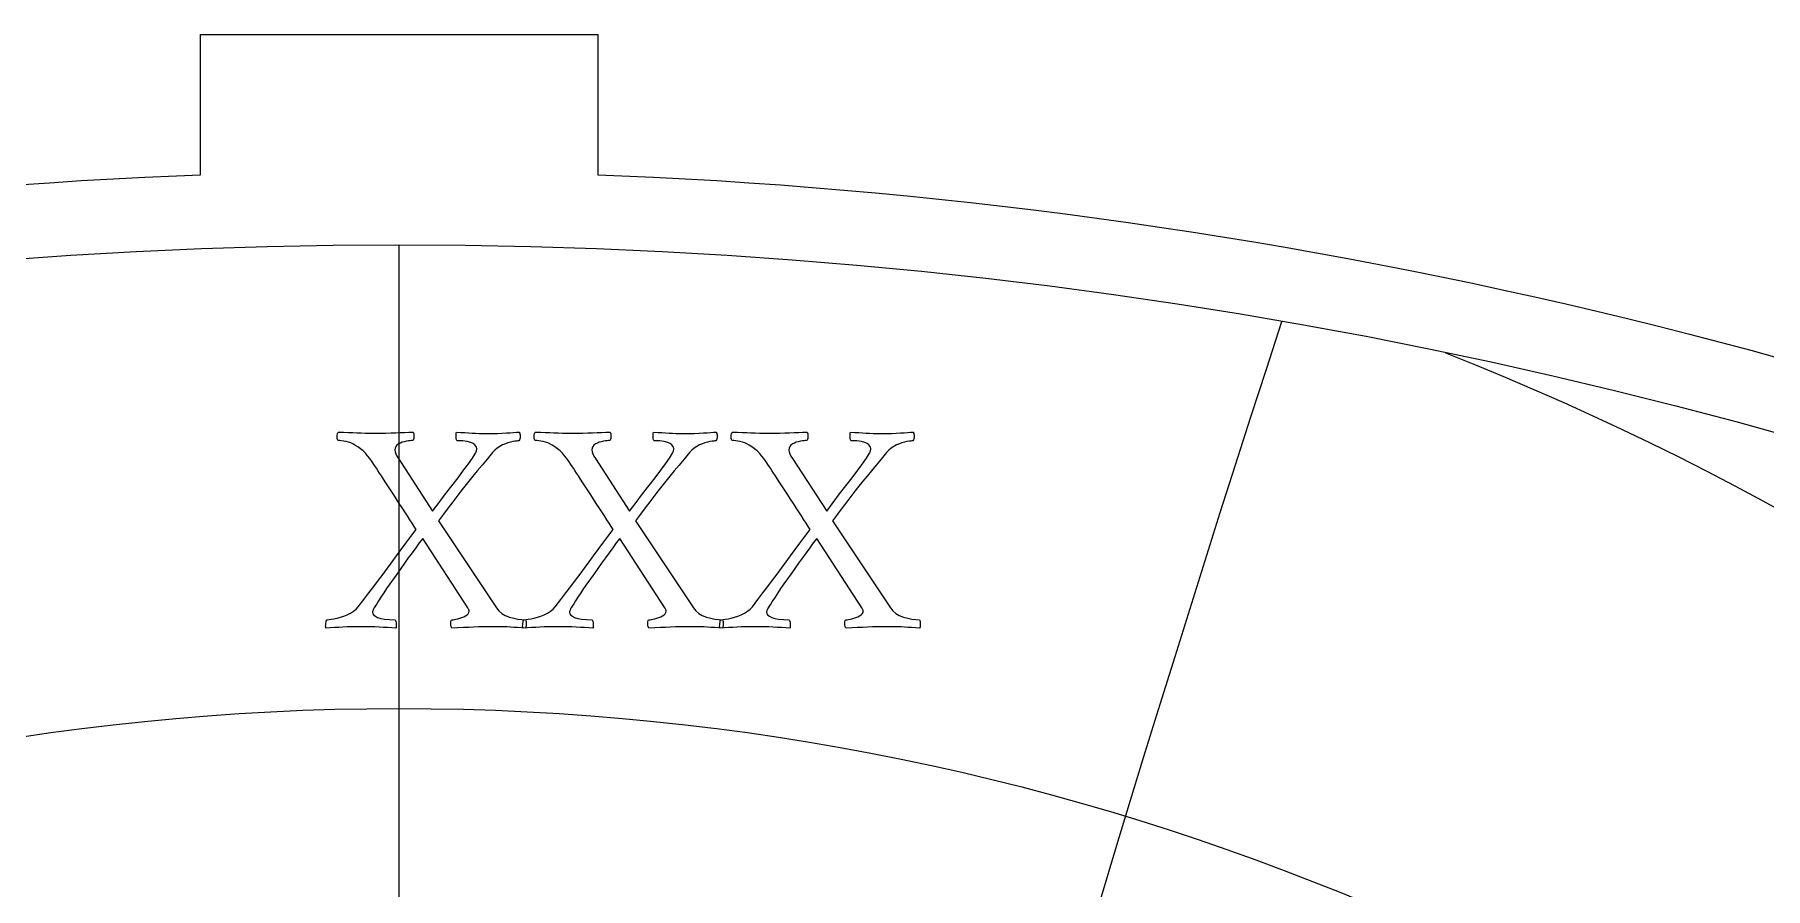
# Model space of a CAD drawing. Header units: millimetres. Extents: x -69 to 69, y -69 to 71.
# Drawn here: x -4.88 to 18.29, y 59.79 to 71.21 of the extents above; entities that cross this region are included whole.
import ezdxf

# ---------------------------------------------------------------- set-up
doc = ezdxf.new("R2010")
doc.units = ezdxf.units.MM
for name, color, linetype in [('CUT_OUTER', 1, 'Continuous'), ('ENGRAVE', 7, 'Continuous'), ('ENGRAVE_FINE', 8, 'Continuous'), ('TEXT', 5, 'Continuous')]:
    doc.layers.add(name, color=color, linetype=linetype)

msp = doc.modelspace()

# ---------------------------------------------------------------- linework, layer by layer
at = {"layer": 'CUT_OUTER'}
msp.add_lwpolyline([(-5.1046, 69.202), (-4.6799, 69.232), (-4.255, 69.2594), (-3.83, 69.2842), (-3.4048, 69.3064), (-2.9795, 69.326), (-2.66, 69.3388), (-2.66, 71.214), (2.66, 71.214), (2.66, 69.3388), (2.9795, 69.326), (3.4048, 69.3064), (3.83, 69.2842), (4.255, 69.2594), (4.6799, 69.232), (5.1046, 69.202), (5.5292, 69.1694), (5.9535, 69.1341), (6.3776, 69.0963), (6.8014, 69.0559), (7.225, 69.0128), (7.6483, 68.9672), (8.0713, 68.919), (8.4941, 68.8682), (8.9165, 68.8147), (9.3386, 68.7587), (9.7603, 68.7001), (10.1816, 68.639), (10.6026, 68.5752), (11.0232, 68.5088), (11.4433, 68.4399), (11.863, 68.3684), (12.2823, 68.2943), (12.7011, 68.2177), (13.1195, 68.1385), (13.5373, 68.0567), (13.9547, 67.9723), (14.3715, 67.8854), (14.7877, 67.796), (15.2034, 67.704), (15.6186, 67.6094), (16.0331, 67.5123), (16.4471, 67.4127), (16.8604, 67.3105), (17.2731, 67.2057), (17.6851, 67.0985), (18.0965, 66.9887), (18.5072, 66.8764)], dxfattribs=at)
at = {"layer": 'ENGRAVE'}
msp.add_lwpolyline([(0, -68.4), (0, 68.4)], dxfattribs=at)
for centre, radius in [((0, 0), 68.4), ((0, 28.8432), 33.3517)]:
    msp.add_circle(centre, radius, dxfattribs=at)
msp.add_arc((0, 31.3587), 38.2501, 111.49393, 68.50607, dxfattribs=at)
at = {"layer": 'ENGRAVE_FINE'}
for centre, radius, start, end in [((-339.0394, -39.6126), 344.2696, 3.796918, 18.104908), ((-339.0394, -39.6126), 344.2696, 3.796918, 18.104908), ((339.0394, -39.6126), 344.2696, 161.895092, 176.203082), ((339.0394, -39.6126), 344.2696, 161.895092, 176.203082), ((-164.2491, -39.6126), 174.7903, 7.643853, 36.432876), ((-164.2491, -39.6126), 174.7903, 7.643853, 36.432876), ((164.2491, -39.6126), 174.7903, 143.567124, 172.356147), ((164.2491, -39.6126), 174.7903, 143.567124, 172.356147)]:
    msp.add_arc(centre, radius, start, end, dxfattribs=at)
at = {"layer": 'TEXT'}
for points in [[(-0.3155, 65.8787), (-0.2442, 65.8791), (-0.176, 65.8802), (-0.1107, 65.8821), (-0.0485, 65.8848), (0.0119, 65.8877), (0.0718, 65.8903), (0.1312, 65.8927), (0.1901, 65.8949), (0.1937, 65.8848), (0.1962, 65.8706), (0.1977, 65.8524), (0.1982, 65.8301), (0.1972, 65.8089), (0.1942, 65.7937), (0.1891, 65.7846), (0.182, 65.7816), (0.1661, 65.781), (0.1466, 65.7791), (0.1236, 65.7759), (0.0971, 65.7715), (0.0693, 65.7654), (0.0425, 65.7573), (0.0167, 65.7472), (-0.0081, 65.7351), (-0.0293, 65.7203), (-0.0445, 65.7022), (-0.0536, 65.6809), (-0.0566, 65.6562), (-0.0536, 65.6322), (-0.0445, 65.6046), (-0.0293, 65.5735), (-0.0081, 65.5389), (0.449, 64.835), (0.537, 64.9526), (0.623, 65.0666), (0.7069, 65.1771), (0.7888, 65.284), (0.8641, 65.3834), (0.9284, 65.4711), (0.9815, 65.5472), (1.0234, 65.6117), (1.0289, 65.6218), (1.033, 65.6319), (1.0359, 65.642), (1.0376, 65.6522), (1.0385, 65.6613), (1.0391, 65.6683), (1.0395, 65.6734), (1.0396, 65.6764), (1.0366, 65.6911), (1.0275, 65.7068), (1.0123, 65.7235), (0.9911, 65.7412), (0.9595, 65.7571), (0.9132, 65.7685), (0.8523, 65.7753), (0.7767, 65.7776), (0.7712, 65.7822), (0.7671, 65.7922), (0.7642, 65.8075), (0.7625, 65.8281), (0.7621, 65.8497), (0.763, 65.8681), (0.7652, 65.8831), (0.7686, 65.8949), (0.8256, 65.8909), (0.8793, 65.8873), (0.9298, 65.8839), (0.9769, 65.8807), (1.0236, 65.8781), (1.0725, 65.8762), (1.1237, 65.875), (1.1771, 65.8746), (1.251, 65.8751), (1.3187, 65.8767), (1.3804, 65.8792), (1.436, 65.8827), (1.4863, 65.8865), (1.5321, 65.8898), (1.5733, 65.8926), (1.61, 65.8949), (1.6136, 65.8853), (1.6165, 65.8726), (1.6187, 65.8569), (1.6201, 65.8382), (1.6197, 65.8193), (1.6165, 65.8028), (1.6106, 65.7889), (1.6019, 65.7776), (1.5909, 65.7769), (1.5741, 65.775), (1.5514, 65.7719), (1.523, 65.7674), (1.4909, 65.7609), (1.4573, 65.7513), (1.4221, 65.7386), (1.3855, 65.7229), (1.3489, 65.7036), (1.3142, 65.68), (1.2812, 65.652), (1.25, 65.6198), (1.1775, 65.5318), (1.1099, 65.4499), (1.0471, 65.3741), (0.989, 65.3043), (0.9338, 65.2373), (0.8793, 65.1698), (0.8256, 65.1018), (0.7726, 65.0332), (0.7178, 64.9612), (0.6584, 64.8826), (0.5944, 64.7974), (0.5259, 64.7056), (1.3025, 63.5406), (1.3347, 63.5011), (1.3743, 63.4678), (1.4216, 63.4405), (1.4765, 63.4192), (1.5339, 63.4033), (1.5887, 63.3919), (1.6411, 63.3851), (1.6909, 63.3828), (1.6961, 63.373), (1.6995, 63.3596), (1.7011, 63.3426), (1.701, 63.3221), (1.6999, 63.3022), (1.6985, 63.2867), (1.6968, 63.2759), (1.6949, 63.2696), (1.6383, 63.2735), (1.5857, 63.2771), (1.5372, 63.2806), (1.4927, 63.2837), (1.4479, 63.2864), (1.3986, 63.2883), (1.3448, 63.2894), (1.2864, 63.2898), (1.2061, 63.2894), (1.1311, 63.2883), (1.0615, 63.2864), (0.9971, 63.2837), (0.9328, 63.2806), (0.8631, 63.2771), (0.7882, 63.2735), (0.7079, 63.2696), (0.7008, 63.2797), (0.6958, 63.2938), (0.6927, 63.312), (0.6917, 63.3343), (0.6927, 63.3555), (0.6958, 63.3707), (0.7008, 63.3798), (0.7079, 63.3828), (0.7219, 63.3836), (0.7398, 63.3859), (0.7614, 63.3896), (0.7868, 63.395), (0.8137, 63.4019), (0.8399, 63.4106), (0.8653, 63.4211), (0.8899, 63.4334), (0.9112, 63.4472), (0.9263, 63.4622), (0.9354, 63.4785), (0.9385, 63.4961), (0.9381, 63.5005), (0.937, 63.5057), (0.9351, 63.5116), (0.9324, 63.5183), (0.9292, 63.525), (0.9258, 63.531), (0.9222, 63.5362), (0.9183, 63.5406), (0.3155, 64.471), (0.2701, 64.4107), (0.223, 64.3471), (0.1741, 64.2802), (0.1234, 64.2101), (0.0722, 64.1386), (0.0217, 64.068), (-0.0279, 63.9981), (-0.0769, 63.9289), (-0.1236, 63.8622), (-0.1669, 63.7995), (-0.2066, 63.7408), (-0.2427, 63.6862), (-0.2743, 63.6377), (-0.3004, 63.5972), (-0.3208, 63.5649), (-0.3357, 63.5406), (-0.338, 63.536), (-0.3408, 63.5305), (-0.3441, 63.5239), (-0.3479, 63.5163), (-0.3514, 63.508), (-0.354, 63.4991), (-0.3555, 63.4898), (-0.356, 63.4799), (-0.3517, 63.4621), (-0.3388, 63.445), (-0.3173, 63.4287), (-0.2872, 63.4132), (-0.2468, 63.3999), (-0.1942, 63.3904), (-0.1294, 63.3847), (-0.0526, 63.3828), (-0.0472, 63.373), (-0.043, 63.3596), (-0.0401, 63.3426), (-0.0384, 63.3221), (-0.038, 63.3022), (-0.0389, 63.2867), (-0.0411, 63.2759), (-0.0445, 63.2696), (-0.0994, 63.2735), (-0.1547, 63.2771), (-0.2106, 63.2806), (-0.267, 63.2837), (-0.3234, 63.2864), (-0.3792, 63.2883), (-0.4346, 63.2894), (-0.4895, 63.2898), (-0.5635, 63.2894), (-0.6321, 63.2883), (-0.695, 63.2864), (-0.7524, 63.2837), (-0.8075, 63.2806), (-0.8636, 63.2771), (-0.9208, 63.2735), (-0.9789, 63.2696), (-0.9821, 63.2811), (-0.9835, 63.2953), (-0.9831, 63.3124), (-0.981, 63.3323), (-0.978, 63.3513), (-0.9754, 63.3661), (-0.973, 63.3766), (-0.9708, 63.3828), (-0.9586, 63.3837), (-0.938, 63.3864), (-0.909, 63.3908), (-0.8717, 63.397), (-0.8295, 63.4056), (-0.7858, 63.4172), (-0.7405, 63.4319), (-0.6937, 63.4496), (-0.6489, 63.4707), (-0.6093, 63.4956), (-0.575, 63.5243), (-0.5461, 63.5568), (-0.473, 63.6518), (-0.4035, 63.7428), (-0.3375, 63.8298), (-0.2751, 63.9127), (-0.2145, 63.9938), (-0.1542, 64.075), (-0.0942, 64.1566), (-0.0344, 64.2384), (0.0267, 64.3219), (0.0905, 64.4088), (0.1571, 64.4989), (0.2265, 64.5923), (0.2026, 64.6309), (0.1755, 64.6737), (0.145, 64.7209), (0.1112, 64.7723), (0.0756, 64.8266), (0.0394, 64.8821), (0.0028, 64.9388), (-0.0344, 64.9968), (-0.0713, 65.0545), (-0.1072, 65.1101), (-0.1421, 65.1637), (-0.176, 65.2153), (-0.2078, 65.2636), (-0.2366, 65.3073), (-0.2624, 65.3465), (-0.2852, 65.3811), (-0.3038, 65.4094), (-0.317, 65.4297), (-0.325, 65.4418), (-0.3277, 65.4459), (-0.3596, 65.4957), (-0.3909, 65.5399), (-0.4213, 65.5786), (-0.451, 65.6117), (-0.4818, 65.6413), (-0.5153, 65.6693), (-0.5515, 65.6959), (-0.5906, 65.7209), (-0.6178, 65.736), (-0.6467, 65.7487), (-0.6774, 65.7592), (-0.7099, 65.7674), (-0.7414, 65.7736), (-0.7691, 65.7781), (-0.793, 65.7807), (-0.8131, 65.7816), (-0.8202, 65.7846), (-0.8252, 65.7937), (-0.8282, 65.8089), (-0.8293, 65.8301), (-0.8282, 65.8524), (-0.8252, 65.8706), (-0.8202, 65.8848), (-0.8131, 65.8949), (-0.7429, 65.8927), (-0.6781, 65.8903), (-0.6185, 65.8877), (-0.5643, 65.8848), (-0.5101, 65.8821), (-0.4505, 65.8802), (-0.3857, 65.8791), (-0.3155, 65.8787)], [(2.3219, 65.8787), (2.3932, 65.8791), (2.4615, 65.8802), (2.5267, 65.8821), (2.5889, 65.8848), (2.6493, 65.8877), (2.7092, 65.8903), (2.7687, 65.8927), (2.8276, 65.8949), (2.8311, 65.8848), (2.8336, 65.8706), (2.8352, 65.8524), (2.8357, 65.8301), (2.8346, 65.8089), (2.8316, 65.7937), (2.8266, 65.7846), (2.8195, 65.7816), (2.8035, 65.781), (2.7841, 65.7791), (2.7611, 65.7759), (2.7345, 65.7715), (2.7067, 65.7654), (2.6799, 65.7573), (2.6541, 65.7472), (2.6294, 65.7351), (2.6081, 65.7203), (2.5929, 65.7022), (2.5838, 65.6809), (2.5808, 65.6562), (2.5838, 65.6322), (2.5929, 65.6046), (2.6081, 65.5735), (2.6294, 65.5389), (3.0865, 64.835), (3.1744, 64.9526), (3.2604, 65.0666), (3.3443, 65.1771), (3.4263, 65.284), (3.5016, 65.3834), (3.5658, 65.4711), (3.6189, 65.5472), (3.6609, 65.6117), (3.6663, 65.6218), (3.6705, 65.6319), (3.6734, 65.642), (3.675, 65.6522), (3.6759, 65.6613), (3.6765, 65.6683), (3.6769, 65.6734), (3.6771, 65.6764), (3.674, 65.6911), (3.6649, 65.7068), (3.6497, 65.7235), (3.6285, 65.7412), (3.5969, 65.7571), (3.5506, 65.7685), (3.4897, 65.7753), (3.4141, 65.7776), (3.4087, 65.7822), (3.4045, 65.7922), (3.4016, 65.8075), (3.4, 65.8281), (3.3996, 65.8497), (3.4005, 65.8681), (3.4026, 65.8831), (3.406, 65.8949), (3.463, 65.8909), (3.5168, 65.8873), (3.5672, 65.8839), (3.6144, 65.8807), (3.661, 65.8781), (3.7099, 65.8762), (3.7611, 65.875), (3.8146, 65.8746), (3.8884, 65.8751), (3.9562, 65.8767), (4.0179, 65.8792), (4.0735, 65.8827), (4.1238, 65.8865), (4.1696, 65.8898), (4.2108, 65.8926), (4.2474, 65.8949), (4.2511, 65.8853), (4.254, 65.8726), (4.2561, 65.8569), (4.2575, 65.8382), (4.2572, 65.8193), (4.254, 65.8028), (4.2481, 65.7889), (4.2393, 65.7776), (4.2283, 65.7769), (4.2115, 65.775), (4.1889, 65.7719), (4.1604, 65.7674), (4.1283, 65.7609), (4.0947, 65.7513), (4.0596, 65.7386), (4.0229, 65.7229), (3.9864, 65.7036), (3.9516, 65.68), (3.9186, 65.652), (3.8874, 65.6198), (3.815, 65.5318), (3.7473, 65.4499), (3.6845, 65.3741), (3.6265, 65.3043), (3.5712, 65.2373), (3.5168, 65.1698), (3.463, 65.1018), (3.4101, 65.0332), (3.3552, 64.9612), (3.2958, 64.8826), (3.2318, 64.7974), (3.1633, 64.7056), (3.94, 63.5406), (3.9721, 63.5011), (4.0118, 63.4678), (4.0591, 63.4405), (4.1139, 63.4192), (4.1713, 63.4033), (4.2262, 63.3919), (4.2785, 63.3851), (4.3283, 63.3828), (4.3335, 63.373), (4.3369, 63.3596), (4.3386, 63.3426), (4.3384, 63.3221), (4.3373, 63.3022), (4.3359, 63.2867), (4.3343, 63.2759), (4.3324, 63.2696), (4.2757, 63.2735), (4.2231, 63.2771), (4.1746, 63.2806), (4.1301, 63.2837), (4.0854, 63.2864), (4.0361, 63.2883), (3.9822, 63.2894), (3.9238, 63.2898), (3.8435, 63.2894), (3.7686, 63.2883), (3.6989, 63.2864), (3.6346, 63.2837), (3.5702, 63.2806), (3.5006, 63.2771), (3.4256, 63.2735), (3.3453, 63.2696), (3.3383, 63.2797), (3.3332, 63.2938), (3.3302, 63.312), (3.3292, 63.3343), (3.3302, 63.3555), (3.3332, 63.3707), (3.3383, 63.3798), (3.3453, 63.3828), (3.3594, 63.3836), (3.3772, 63.3859), (3.3988, 63.3896), (3.4242, 63.395), (3.4512, 63.4019), (3.4773, 63.4106), (3.5027, 63.4211), (3.5274, 63.4334), (3.5486, 63.4472), (3.5638, 63.4622), (3.5729, 63.4785), (3.5759, 63.4961), (3.5755, 63.5005), (3.5744, 63.5057), (3.5725, 63.5116), (3.5699, 63.5183), (3.5667, 63.525), (3.5633, 63.531), (3.5596, 63.5362), (3.5557, 63.5406), (2.953, 64.471), (2.9076, 64.4107), (2.8604, 64.3471), (2.8115, 64.2802), (2.7608, 64.2101), (2.7096, 64.1386), (2.6592, 64.068), (2.6095, 63.9981), (2.5606, 63.9289), (2.5138, 63.8622), (2.4706, 63.7995), (2.4309, 63.7408), (2.3947, 63.6862), (2.3631, 63.6377), (2.3371, 63.5972), (2.3166, 63.5649), (2.3017, 63.5406), (2.2994, 63.536), (2.2966, 63.5305), (2.2934, 63.5239), (2.2896, 63.5163), (2.286, 63.508), (2.2835, 63.4991), (2.282, 63.4898), (2.2815, 63.4799), (2.2858, 63.4621), (2.2987, 63.445), (2.3202, 63.4287), (2.3502, 63.4132), (2.3907, 63.3999), (2.4433, 63.3904), (2.508, 63.3847), (2.5849, 63.3828), (2.5903, 63.373), (2.5945, 63.3596), (2.5974, 63.3426), (2.599, 63.3221), (2.5994, 63.3022), (2.5985, 63.2867), (2.5964, 63.2759), (2.5929, 63.2696), (2.5381, 63.2735), (2.4827, 63.2771), (2.4268, 63.2806), (2.3705, 63.2837), (2.3141, 63.2864), (2.2582, 63.2883), (2.2028, 63.2894), (2.148, 63.2898), (2.0739, 63.2894), (2.0054, 63.2883), (1.9424, 63.2864), (1.885, 63.2837), (1.8299, 63.2806), (1.7738, 63.2771), (1.7167, 63.2735), (1.6585, 63.2696), (1.6554, 63.2811), (1.654, 63.2953), (1.6543, 63.3124), (1.6565, 63.3323), (1.6594, 63.3513), (1.6621, 63.3661), (1.6645, 63.3766), (1.6666, 63.3828), (1.6789, 63.3837), (1.6995, 63.3864), (1.7284, 63.3908), (1.7657, 63.397), (1.8079, 63.4056), (1.8517, 63.4172), (1.8969, 63.4319), (1.9437, 63.4496), (1.9886, 63.4707), (2.0281, 63.4956), (2.0624, 63.5243), (2.0913, 63.5568), (2.1644, 63.6518), (2.2339, 63.7428), (2.2999, 63.8298), (2.3624, 63.9127), (2.4229, 63.9938), (2.4832, 64.075), (2.5433, 64.1566), (2.6031, 64.2384), (2.6641, 64.3219), (2.728, 64.4088), (2.7946, 64.4989), (2.864, 64.5923), (2.8401, 64.6309), (2.8129, 64.6737), (2.7824, 64.7209), (2.7487, 64.7723), (2.713, 64.8266), (2.6769, 64.8821), (2.6402, 64.9388), (2.6031, 64.9968), (2.5661, 65.0545), (2.5302, 65.1101), (2.4954, 65.1637), (2.4615, 65.2153), (2.4296, 65.2636), (2.4008, 65.3073), (2.375, 65.3465), (2.3523, 65.3811), (2.3337, 65.4094), (2.3204, 65.4297), (2.3124, 65.4418), (2.3098, 65.4459), (2.2778, 65.4957), (2.2466, 65.5399), (2.2161, 65.5786), (2.1864, 65.6117), (2.1557, 65.6413), (2.1222, 65.6693), (2.0859, 65.6959), (2.0469, 65.7209), (2.0197, 65.736), (1.9907, 65.7487), (1.96, 65.7592), (1.9275, 65.7674), (1.896, 65.7736), (1.8684, 65.7781), (1.8445, 65.7807), (1.8244, 65.7816), (1.8173, 65.7846), (1.8122, 65.7937), (1.8092, 65.8089), (1.8082, 65.8301), (1.8092, 65.8524), (1.8122, 65.8706), (1.8173, 65.8848), (1.8244, 65.8949), (1.8945, 65.8927), (1.9594, 65.8903), (2.0189, 65.8877), (2.0731, 65.8848), (2.1274, 65.8821), (2.1869, 65.8802), (2.2518, 65.8791), (2.3219, 65.8787)], [(4.9594, 65.8787), (5.0307, 65.8791), (5.0989, 65.8802), (5.1642, 65.8821), (5.2263, 65.8848), (5.2868, 65.8877), (5.3467, 65.8903), (5.4061, 65.8927), (5.465, 65.8949), (5.4686, 65.8848), (5.4711, 65.8706), (5.4726, 65.8524), (5.4731, 65.8301), (5.4721, 65.8089), (5.4691, 65.7937), (5.464, 65.7846), (5.4569, 65.7816), (5.441, 65.781), (5.4215, 65.7791), (5.3985, 65.7759), (5.372, 65.7715), (5.3442, 65.7654), (5.3174, 65.7573), (5.2916, 65.7472), (5.2668, 65.7351), (5.2456, 65.7203), (5.2304, 65.7022), (5.2213, 65.6809), (5.2183, 65.6562), (5.2213, 65.6322), (5.2304, 65.6046), (5.2456, 65.5735), (5.2668, 65.5389), (5.7239, 64.835), (5.8119, 64.9526), (5.8978, 65.0666), (5.9818, 65.1771), (6.0637, 65.284), (6.139, 65.3834), (6.2033, 65.4711), (6.2563, 65.5472), (6.2983, 65.6117), (6.3038, 65.6218), (6.3079, 65.6319), (6.3108, 65.642), (6.3125, 65.6522), (6.3134, 65.6613), (6.314, 65.6683), (6.3144, 65.6734), (6.3145, 65.6764), (6.3115, 65.6911), (6.3024, 65.7068), (6.2872, 65.7235), (6.266, 65.7412), (6.2344, 65.7571), (6.1881, 65.7685), (6.1272, 65.7753), (6.0516, 65.7776), (6.0461, 65.7822), (6.042, 65.7922), (6.039, 65.8075), (6.0374, 65.8281), (6.037, 65.8497), (6.0379, 65.8681), (6.0401, 65.8831), (6.0435, 65.8949), (6.1005, 65.8909), (6.1542, 65.8873), (6.2046, 65.8839), (6.2518, 65.8807), (6.2984, 65.8781), (6.3474, 65.8762), (6.3986, 65.875), (6.452, 65.8746), (6.5259, 65.8751), (6.5936, 65.8767), (6.6553, 65.8792), (6.7109, 65.8827), (6.7612, 65.8865), (6.807, 65.8898), (6.8482, 65.8926), (6.8849, 65.8949), (6.8885, 65.8853), (6.8914, 65.8726), (6.8936, 65.8569), (6.895, 65.8382), (6.8946, 65.8193), (6.8914, 65.8028), (6.8855, 65.7889), (6.8768, 65.7776), (6.8658, 65.7769), (6.849, 65.775), (6.8263, 65.7719), (6.7979, 65.7674), (6.7658, 65.7609), (6.7322, 65.7513), (6.697, 65.7386), (6.6604, 65.7229), (6.6238, 65.7036), (6.5891, 65.68), (6.5561, 65.652), (6.5248, 65.6198), (6.4524, 65.5318), (6.3848, 65.4499), (6.322, 65.3741), (6.2639, 65.3043), (6.2087, 65.2373), (6.1542, 65.1698), (6.1005, 65.1018), (6.0475, 65.0332), (5.9927, 64.9612), (5.9332, 64.8826), (5.8693, 64.7974), (5.8008, 64.7056), (6.5774, 63.5406), (6.6095, 63.5011), (6.6492, 63.4678), (6.6965, 63.4405), (6.7514, 63.4192), (6.8088, 63.4033), (6.8636, 63.3919), (6.916, 63.3851), (6.9658, 63.3828), (6.971, 63.373), (6.9744, 63.3596), (6.976, 63.3426), (6.9759, 63.3221), (6.9747, 63.3022), (6.9734, 63.2867), (6.9717, 63.2759), (6.9698, 63.2696), (6.9132, 63.2735), (6.8606, 63.2771), (6.8121, 63.2806), (6.7676, 63.2837), (6.7228, 63.2864), (6.6735, 63.2883), (6.6197, 63.2894), (6.5613, 63.2898), (6.481, 63.2894), (6.406, 63.2883), (6.3364, 63.2864), (6.272, 63.2837), (6.2077, 63.2806), (6.138, 63.2771), (6.0631, 63.2735), (5.9828, 63.2696), (5.9757, 63.2797), (5.9707, 63.2938), (5.9676, 63.312), (5.9666, 63.3343), (5.9676, 63.3555), (5.9707, 63.3707), (5.9757, 63.3798), (5.9828, 63.3828), (5.9968, 63.3836), (6.0146, 63.3859), (6.0363, 63.3896), (6.0617, 63.395), (6.0886, 63.4019), (6.1148, 63.4106), (6.1402, 63.4211), (6.1648, 63.4334), (6.1861, 63.4472), (6.2012, 63.4622), (6.2103, 63.4785), (6.2134, 63.4961), (6.213, 63.5005), (6.2119, 63.5057), (6.21, 63.5116), (6.2073, 63.5183), (6.2041, 63.525), (6.2007, 63.531), (6.1971, 63.5362), (6.1931, 63.5406), (5.5904, 64.471), (5.545, 64.4107), (5.4979, 64.3471), (5.449, 64.2802), (5.3983, 64.2101), (5.3471, 64.1386), (5.2966, 64.068), (5.247, 63.9981), (5.198, 63.9289), (5.1513, 63.8622), (5.108, 63.7995), (5.0683, 63.7408), (5.0322, 63.6862), (5.0006, 63.6377), (4.9745, 63.5972), (4.9541, 63.5649), (4.9391, 63.5406), (4.9369, 63.536), (4.9341, 63.5305), (4.9308, 63.5239), (4.927, 63.5163), (4.9235, 63.508), (4.9209, 63.4991), (4.9194, 63.4898), (4.9189, 63.4799), (4.9232, 63.4621), (4.9361, 63.445), (4.9576, 63.4287), (4.9877, 63.4132), (5.0281, 63.3999), (5.0807, 63.3904), (5.1454, 63.3847), (5.2223, 63.3828), (5.2277, 63.373), (5.2319, 63.3596), (5.2348, 63.3426), (5.2365, 63.3221), (5.2368, 63.3022), (5.236, 63.2867), (5.2338, 63.2759), (5.2304, 63.2696), (5.1755, 63.2735), (5.1202, 63.2771), (5.0643, 63.2806), (5.0079, 63.2837), (4.9515, 63.2864), (4.8957, 63.2883), (4.8403, 63.2894), (4.7854, 63.2898), (4.7113, 63.2894), (4.6428, 63.2883), (4.5799, 63.2864), (4.5225, 63.2837), (4.4674, 63.2806), (4.4112, 63.2771), (4.3541, 63.2735), (4.296, 63.2696), (4.2928, 63.2811), (4.2914, 63.2953), (4.2918, 63.3124), (4.2939, 63.3323), (4.2968, 63.3513), (4.2995, 63.3661), (4.3019, 63.3766), (4.3041, 63.3828), (4.3163, 63.3837), (4.3369, 63.3864), (4.3659, 63.3908), (4.4032, 63.397), (4.4454, 63.4056), (4.4891, 63.4172), (4.5344, 63.4319), (4.5811, 63.4496), (4.626, 63.4707), (4.6656, 63.4956), (4.6998, 63.5243), (4.7288, 63.5568), (4.8019, 63.6518), (4.8714, 63.7428), (4.9374, 63.8298), (4.9998, 63.9127), (5.0604, 63.9938), (5.1207, 64.075), (5.1807, 64.1566), (5.2405, 64.2384), (5.3016, 64.3219), (5.3654, 64.4088), (5.432, 64.4989), (5.5014, 64.5923), (5.4775, 64.6309), (5.4503, 64.6737), (5.4199, 64.7209), (5.3861, 64.7723), (5.3505, 64.8266), (5.3143, 64.8821), (5.2777, 64.9388), (5.2405, 64.9968), (5.2036, 65.0545), (5.1677, 65.1101), (5.1328, 65.1637), (5.0989, 65.2153), (5.0671, 65.2636), (5.0382, 65.3073), (5.0125, 65.3465), (4.9897, 65.3811), (4.9711, 65.4094), (4.9579, 65.4297), (4.9499, 65.4418), (4.9472, 65.4459), (4.9153, 65.4957), (4.884, 65.5399), (4.8536, 65.5786), (4.8239, 65.6117), (4.7931, 65.6413), (4.7596, 65.6693), (4.7234, 65.6959), (4.6843, 65.7209), (4.6571, 65.736), (4.6282, 65.7487), (4.5975, 65.7592), (4.565, 65.7674), (4.5335, 65.7736), (4.5058, 65.7781), (4.4819, 65.7807), (4.4618, 65.7816), (4.4547, 65.7846), (4.4497, 65.7937), (4.4466, 65.8089), (4.4456, 65.8301), (4.4466, 65.8524), (4.4497, 65.8706), (4.4547, 65.8848), (4.4618, 65.8949), (4.532, 65.8927), (4.5968, 65.8903), (4.6564, 65.8877), (4.7106, 65.8848), (4.7648, 65.8821), (4.8244, 65.8802), (4.8892, 65.8791), (4.9594, 65.8787)]]:
    msp.add_lwpolyline(points, close=True, dxfattribs=at)

doc.saveas('drawing.dxf')
